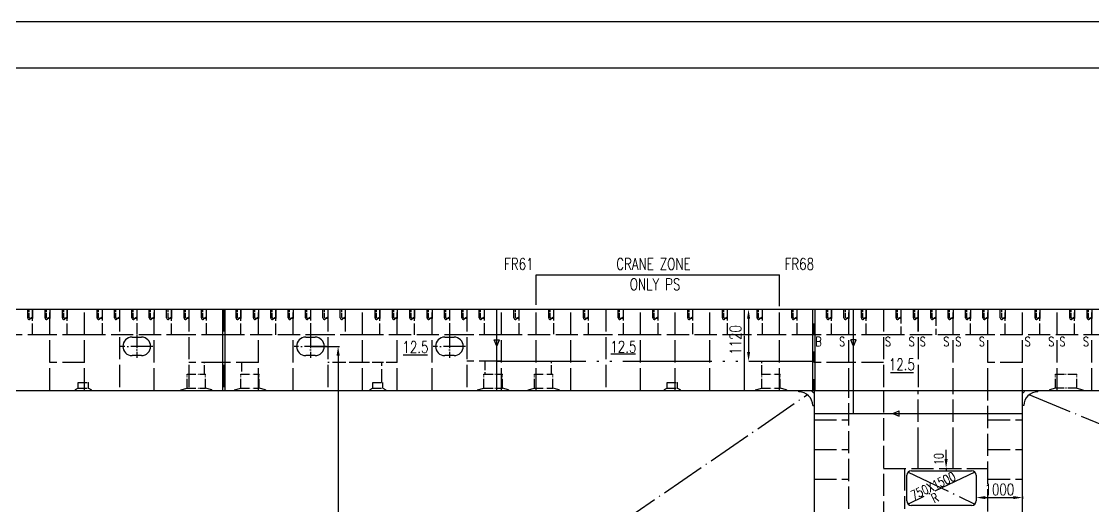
# Model space of a CAD drawing. Extents: x 373818 to 564480, y 322172 to 634257.
# Drawn here: x 457481 to 480630, y 485000 to 495477 of the extents above; entities that cross this region are included whole.
import ezdxf

# ---------------------------------------------------------------- set-up
doc = ezdxf.new("R2010")
doc.units = 0
doc.header["$LTSCALE"] = 40
doc.header["$MEASUREMENT"] = 0
for name, pattern in [('ACAD_ISO02W100', [15, 12, -3]), ('ACAD_ISO03W100', [30, 12, -18]), ('ACAD_ISO04W100', [30.5, 24, -3, 0.5, -3]), ('ACAD_ISO05W100', [34, 24, -3, 0.5, -3, 0.5, -3])]:
    doc.linetypes.add(name, pattern=pattern)
doc.layers.get('0').update_dxf_attribs({"linetype": 'CONTINUOUS'})
doc.layers.get('DEFPOINTS').update_dxf_attribs({"linetype": 'CONTINUOUS'})
for name, color, linetype in [('BT_ENG', 7, 'CONTINUOUS'), ('C-CEN', 4, 'ACAD_ISO04W100'), ('C-CON', 4, 'CONTINUOUS'), ('C-DAS', 4, 'ACAD_ISO02W100'), ('C-PH', 4, 'ACAD_ISO05W100'), ('Y-CON', 2, 'CONTINUOUS'), ('Y-DAS', 2, 'ACAD_ISO02W100'), ('Y-H', 2, 'ACAD_ISO03W100'), ('Y-PH', 2, 'ACAD_ISO05W100')]:
    doc.layers.add(name, color=color, linetype=linetype)
doc.styles.add('ROMANS', font='romans.shx', dxfattribs={"width": 0.75, "height": 250, "bigfont": 'hzdx.shx'})
doc.dimstyles.new('DM-100', dxfattribs={"dimscale": 0, "dimtxt": 250, "dimasz": 200, "dimexe": 30, "dimexo": 30, "dimgap": 50, "dimtad": 1, "dimdec": 0, "dimzin": 0, "dimdsep": 46, "dimtxsty": 'ROMANS', "dimcen": 0, "dimclrd": 1, "dimclre": 1, "dimclrt": 1, "dimadec": 0, "dimazin": 0, "dimtfac": 1, "dimtdec": 0, "dimtmove": 0, "dimatfit": 3, "dimfxl": 1, "dimtolj": 1, "dimtzin": 0, "dimarcsym": 0})

# ---------------------------------------------------------------- blocks, each defined once
blk = doc.blocks.new('*D27')
at = {"color": 1, "linetype": 'ByBlock', "transparency": 16777216}
for p, q in [((463751, 488460), (464349, 488460)), ((464319, 488260), (464319, 478960)), ((463751, 478760), (464349, 478760))]:
    blk.add_line(p, q, dxfattribs=at)
for points in [[(464286, 488260), (464353, 488260), (464319, 488460)], [(464286, 478960), (464353, 478960), (464319, 478760)]]:
    blk.add_solid(points, dxfattribs=at)
at = {"layer": 'DEFPOINTS', "color": 0, "linetype": 'ByBlock', "transparency": 16777216}
for p in [(463721, 488460), (463721, 478760), (464319, 478760)]:
    blk.add_point(p, dxfattribs=at)
at = {"color": 1, "linetype": 'ByBlock', "transparency": 16777216, "insert": (464144, 483610), "char_height": 250, "attachment_point": 5, "rotation": 90, "style": 'ROMANS'}
blk.add_mtext('\\A1;9700', dxfattribs=at)
blk = doc.blocks.new('A$C75882CA2')
at = {"layer": 'C-CON'}
for p, q in [((0, 57), (136, 114)), ((0, 57), (136, 0)), ((136, 0), (136, 114))]:
    blk.add_line(p, q, dxfattribs=at)
blk = doc.blocks.new('*D44')
at = {"color": 1, "linetype": 'ByBlock', "transparency": 16777216}
for p, q in [((479096, 485215), (479096, 485164)), ((478296, 485194), (478896, 485194))]:
    blk.add_line(p, q, dxfattribs=at)
for points in [[(478296, 485228), (478296, 485161), (478096, 485194)], [(478896, 485228), (478896, 485161), (479096, 485194)]]:
    blk.add_solid(points, dxfattribs=at)
at = {"layer": 'DEFPOINTS', "color": 0, "linetype": 'ByBlock', "transparency": 16777216}
for p in [(478096, 485368), (479096, 485245), (479096, 485194)]:
    blk.add_point(p, dxfattribs=at)
at = {"color": 1, "linetype": 'ByBlock', "transparency": 16777216, "insert": (478596, 485369), "char_height": 250, "attachment_point": 5, "style": 'ROMANS'}
blk.add_mtext('\\A1;1000', dxfattribs=at)
blk = doc.blocks.new('A$C771200ED')
at = {"layer": 'C-CON', "linetype": 'ACAD_ISO05W100', "ltscale": 0.2}
for p, q in [((135, 350), (535, 350)), ((135, 50), (135, 350)), ((535, 50), (535, 350)), ((0, 12), (135, 50)), ((0, 12), (0, 0)), ((135, 50), (535, 50)), ((670, 12), (535, 50)), ((670, 12), (670, 0))]:
    blk.add_line(p, q, dxfattribs=at)
blk = doc.blocks.new('0')
for p, q in [((-330, -30), (-330, 0)), ((-30, -330), (0, -330))]:
    blk.add_line(p, q)
blk.add_arc((-330, -330), 300, 0, 90)

msp = doc.modelspace()

# ---------------------------------------------------------------- linework, layer by layer
at = {"color": 2}
msp.add_line((417794.48, 494477.25), (562894.48, 494477.25), dxfattribs=at)
for p, q in [((468596.41, 489353.47), (468596.41, 490007.63)), ((473846.41, 489330.22), (473846.41, 490007.63)), ((457616.41, 489078.44), (457616.41, 489260.36)), ((457991.41, 489078.44), (457991.41, 489260.36)), ((458366.41, 489078.44), (458366.41, 489260.36)), ((459116.41, 489078.44), (459116.41, 489260.36)), ((459491.41, 489078.44), (459491.41, 489260.36)), ((459866.41, 489078.44), (459866.41, 489260.36)), ((460241.41, 489078.44), (460241.41, 489260.36)), ((460616.41, 489078.44), (460616.41, 489260.36)), ((460991.41, 489078.44), (460991.41, 489260.36)), ((461366.41, 489078.44), (461366.41, 489260.36)), ((461821.41, 489260.36), (461821.41, 487510.36)), ((461871.41, 489260.36), (461871.41, 487510.36)), ((462116.41, 489078.44), (462116.41, 489260.36)), ((462491.41, 489078.44), (462491.41, 489260.36)), ((462866.41, 489078.44), (462866.41, 489260.36)), ((463241.41, 489078.44), (463241.41, 489260.36)), ((463616.41, 489078.44), (463616.41, 489260.36)), ((463991.41, 489078.44), (463991.41, 489260.36)), ((464366.41, 489078.44), (464366.41, 489260.36)), ((465116.41, 489078.44), (465116.41, 489260.36)), ((465491.41, 489078.44), (465491.41, 489260.36)), ((465866.41, 489078.44), (465866.41, 489260.36)), ((466241.41, 489078.44), (466241.41, 489260.36)), ((466616.41, 489078.44), (466616.41, 489260.36)), ((466991.41, 489078.44), (466991.41, 489260.36)), ((467366.41, 489078.44), (467366.41, 489260.36)), ((468116.41, 489078.44), (468116.41, 489260.36)), ((468866.41, 489078.44), (468866.41, 489260.36)), ((469616.41, 489078.44), (469616.41, 489260.36)), ((470366.41, 489078.44), (470366.41, 489260.36)), ((471116.41, 489078.44), (471116.41, 489260.36)), ((471866.41, 489078.44), (471866.41, 489260.36)), ((472616.41, 489078.44), (472616.41, 489260.36)), ((473366.41, 489078.44), (473366.41, 489260.36)), ((474116.41, 489078.44), (474116.41, 489260.36)), ((474571.41, 487510.36), (474571.41, 489260.36)), ((474621.41, 487510.36), (474621.41, 489260.36)), ((474866.41, 489078.44), (474866.41, 489260.36)), ((475241.41, 489078.44), (475241.41, 489260.36)), ((475616.41, 489078.44), (475616.41, 489260.36)), ((476366.41, 489078.44), (476366.41, 489260.36)), ((476741.41, 489078.44), (476741.41, 489260.36)), ((477116.41, 489078.44), (477116.41, 489260.36)), ((477491.41, 489078.44), (477491.41, 489260.36)), ((477866.41, 489078.44), (477866.41, 489260.36)), ((478241.41, 489078.44), (478241.41, 489260.36)), ((478616.41, 489078.44), (478616.41, 489260.36)), ((479366.41, 489078.44), (479366.41, 489260.36)), ((480116.41, 489078.44), (480116.41, 489260.36)), ((480491.41, 489078.44), (480491.41, 489260.36)), ((459871.41, 488660.36), (460071.41, 488660.36)), ((463621.41, 488660.36), (463821.41, 488660.36)), ((466621.41, 488660.36), (466821.41, 488660.36)), ((460071.41, 488260.36), (459871.41, 488260.36)), ((463821.41, 488260.36), (463621.41, 488260.36)), ((466821.41, 488260.36), (466621.41, 488260.36)), ((476596.41, 485125.36), (476596.41, 485675.36)), ((476696.41, 485775.36), (477996.41, 485775.36)), ((478096.41, 485675.36), (478096.41, 485125.36)), ((477996.41, 485025.36), (476696.41, 485025.36))]:
    msp.add_line(p, q)
at = {"color": 1}
for p, q in [((467746.41, 487510.36), (467746.41, 489260.36)), ((475446.41, 487010.36), (475446.41, 489260.36)), ((474596.41, 487010.36), (479096.41, 487010.36))]:
    msp.add_line(p, q, dxfattribs=at)
at = {"color": 1, "linetype": 'ByBlock'}
for p, q in [((473181.12, 489060.36), (473181.12, 488340.36)), ((477446.76, 486025.36), (477446.76, 486225.36)), ((477446.76, 485825.36), (477446.76, 485775.36)), ((477446.76, 485825.36), (477446.76, 485775.36))]:
    msp.add_line(p, q, dxfattribs=at)
for centre, radius, start, end in [((457666.41, 489078.44), 50, 180, 220.300494), ((457647.35, 489062.27), 25, 220.300494, 355.621629), ((457671.41, 489085.36), 25, 180, 270), ((458041.41, 489078.44), 50, 180, 220.300494), ((458022.35, 489062.27), 25, 220.300494, 355.621629), ((458046.41, 489085.36), 25, 180, 270), ((458416.41, 489078.44), 50, 180, 220.300494), ((458397.35, 489062.27), 25, 220.300494, 355.621629), ((458421.41, 489085.36), 25, 180, 270), ((459166.41, 489078.44), 50, 180, 220.300494), ((459147.35, 489062.27), 25, 220.300494, 355.621629), ((459171.41, 489085.36), 25, 180, 270), ((459541.41, 489078.44), 50, 180, 220.300494), ((459522.35, 489062.27), 25, 220.300494, 355.621629), ((459546.41, 489085.36), 25, 180, 270), ((459916.41, 489078.44), 50, 180, 220.300494), ((459897.35, 489062.27), 25, 220.300494, 355.621629), ((459921.41, 489085.36), 25, 180, 270), ((460291.41, 489078.44), 50, 180, 220.300494), ((460272.35, 489062.27), 25, 220.300494, 355.621629), ((460296.41, 489085.36), 25, 180, 270), ((460666.41, 489078.44), 50, 180, 220.300494), ((460647.35, 489062.27), 25, 220.300494, 355.621629), ((460671.41, 489085.36), 25, 180, 270), ((461041.41, 489078.44), 50, 180, 220.300494), ((461022.35, 489062.27), 25, 220.300494, 355.621629), ((461046.41, 489085.36), 25, 180, 270), ((461416.41, 489078.44), 50, 180, 220.300494), ((461397.35, 489062.27), 25, 220.300494, 355.621629), ((461421.41, 489085.36), 25, 180, 270), ((462166.41, 489078.44), 50, 180, 220.300494), ((462147.35, 489062.27), 25, 220.300494, 355.621629), ((462171.41, 489085.36), 25, 180, 270), ((462541.41, 489078.44), 50, 180, 220.300494), ((462522.35, 489062.27), 25, 220.300494, 355.621629), ((462546.41, 489085.36), 25, 180, 270), ((462916.41, 489078.44), 50, 180, 220.300494), ((462897.35, 489062.27), 25, 220.300494, 355.621629), ((462921.41, 489085.36), 25, 180, 270), ((463291.41, 489078.44), 50, 180, 220.300494), ((463272.35, 489062.27), 25, 220.300494, 355.621629), ((463296.41, 489085.36), 25, 180, 270), ((463666.41, 489078.44), 50, 180, 220.300494), ((463647.35, 489062.27), 25, 220.300494, 355.621629), ((463671.41, 489085.36), 25, 180, 270), ((464041.41, 489078.44), 50, 180, 220.300494), ((464022.35, 489062.27), 25, 220.300494, 355.621629), ((464046.41, 489085.36), 25, 180, 270), ((464416.41, 489078.44), 50, 180, 220.300494), ((464397.35, 489062.27), 25, 220.300494, 355.621629), ((464421.41, 489085.36), 25, 180, 270), ((465166.41, 489078.44), 50, 180, 220.300494), ((465147.35, 489062.27), 25, 220.300494, 355.621629), ((465171.41, 489085.36), 25, 180, 270), ((465541.41, 489078.44), 50, 180, 220.300494), ((465522.35, 489062.27), 25, 220.300494, 355.621629), ((465546.41, 489085.36), 25, 180, 270), ((465916.41, 489078.44), 50, 180, 220.300494), ((465897.35, 489062.27), 25, 220.300494, 355.621629), ((465921.41, 489085.36), 25, 180, 270), ((466291.41, 489078.44), 50, 180, 220.300494), ((466272.35, 489062.27), 25, 220.300494, 355.621629), ((466296.41, 489085.36), 25, 180, 270), ((466666.41, 489078.44), 50, 180, 220.300494), ((466647.35, 489062.27), 25, 220.300494, 355.621629), ((466671.41, 489085.36), 25, 180, 270), ((467041.41, 489078.44), 50, 180, 220.300494), ((467022.35, 489062.27), 25, 220.300494, 355.621629), ((467046.41, 489085.36), 25, 180, 270), ((467416.41, 489078.44), 50, 180, 220.300494), ((467397.35, 489062.27), 25, 220.300494, 355.621629), ((467421.41, 489085.36), 25, 180, 270), ((468166.41, 489078.44), 50, 180, 220.300494), ((468147.35, 489062.27), 25, 220.300494, 355.621629), ((468171.41, 489085.36), 25, 180, 270), ((468916.41, 489078.44), 50, 180, 220.300494), ((468897.35, 489062.27), 25, 220.300494, 355.621629), ((468921.41, 489085.36), 25, 180, 270), ((469666.41, 489078.44), 50, 180, 220.300494), ((469647.35, 489062.27), 25, 220.300494, 355.621629), ((469671.41, 489085.36), 25, 180, 270), ((470416.41, 489078.44), 50, 180, 220.300494), ((470397.35, 489062.27), 25, 220.300494, 355.621629), ((470421.41, 489085.36), 25, 180, 270), ((471166.41, 489078.44), 50, 180, 220.300494), ((471147.35, 489062.27), 25, 220.300494, 355.621629), ((471171.41, 489085.36), 25, 180, 270), ((471916.41, 489078.44), 50, 180, 220.300494), ((471897.35, 489062.27), 25, 220.300494, 355.621629), ((471921.41, 489085.36), 25, 180, 270), ((472666.41, 489078.44), 50, 180, 220.300494), ((472647.35, 489062.27), 25, 220.300494, 355.621629), ((472671.41, 489085.36), 25, 180, 270), ((473416.41, 489078.44), 50, 180, 220.300494), ((473397.35, 489062.27), 25, 220.300494, 355.621629), ((473421.41, 489085.36), 25, 180, 270), ((474166.41, 489078.44), 50, 180, 220.300494), ((474147.35, 489062.27), 25, 220.300494, 355.621629), ((474171.41, 489085.36), 25, 180, 270), ((474916.41, 489078.44), 50, 180, 220.300494), ((474897.35, 489062.27), 25, 220.300494, 355.621629), ((474921.41, 489085.36), 25, 180, 270), ((475291.41, 489078.44), 50, 180, 220.300494), ((475272.35, 489062.27), 25, 220.300494, 355.621629), ((475296.41, 489085.36), 25, 180, 270), ((475666.41, 489078.44), 50, 180, 220.300494), ((475647.35, 489062.27), 25, 220.300494, 355.621629), ((475671.41, 489085.36), 25, 180, 270), ((476416.41, 489078.44), 50, 180, 220.300494), ((476397.35, 489062.27), 25, 220.300494, 355.621629), ((476421.41, 489085.36), 25, 180, 270), ((476791.41, 489078.44), 50, 180, 220.300494), ((476772.35, 489062.27), 25, 220.300494, 355.621629), ((476796.41, 489085.36), 25, 180, 270), ((477166.41, 489078.44), 50, 180, 220.300494), ((477147.35, 489062.27), 25, 220.300494, 355.621629), ((477171.41, 489085.36), 25, 180, 270), ((477541.41, 489078.44), 50, 180, 220.300494), ((477522.35, 489062.27), 25, 220.300494, 355.621629), ((477546.41, 489085.36), 25, 180, 270), ((477916.41, 489078.44), 50, 180, 220.300494), ((477897.35, 489062.27), 25, 220.300494, 355.621629), ((477921.41, 489085.36), 25, 180, 270), ((478291.41, 489078.44), 50, 180, 220.300494), ((478272.35, 489062.27), 25, 220.300494, 355.621629), ((478296.41, 489085.36), 25, 180, 270), ((478666.41, 489078.44), 50, 180, 220.300494), ((478647.35, 489062.27), 25, 220.300494, 355.621629), ((478671.41, 489085.36), 25, 180, 270), ((479416.41, 489078.44), 50, 180, 220.300494), ((479397.35, 489062.27), 25, 220.300494, 355.621629), ((479421.41, 489085.36), 25, 180, 270), ((480166.41, 489078.44), 50, 180, 220.300494), ((480147.35, 489062.27), 25, 220.300494, 355.621629), ((480171.41, 489085.36), 25, 180, 270), ((480541.41, 489078.44), 50, 180, 220.300494), ((480522.35, 489062.27), 25, 220.300494, 355.621629), ((480546.41, 489085.36), 25, 180, 270), ((459871.41, 488460.36), 200, 90, 270), ((460071.41, 488460.36), 200, 270, 90), ((463621.41, 488460.36), 200, 90, 270), ((463821.41, 488460.36), 200, 270, 90), ((466621.41, 488460.36), 200, 90, 270), ((466821.41, 488460.36), 200, 270, 90), ((474596.41, 487510.36), 50, 180, 270), ((479096.41, 487510.36), 50, 270, 0), ((476696.41, 485675.36), 100, 90, 180), ((477996.41, 485675.36), 100, 0, 90), ((476696.41, 485125.36), 100, 180, 270), ((477996.41, 485125.36), 100, 270, 0)]:
    msp.add_arc(centre, radius, start, end)
for points in [[(473147.78, 489060.36), (473214.45, 489060.36), (473181.12, 489260.36)], [(473147.78, 488340.36), (473214.45, 488340.36), (473181.12, 488140.36)], [(477413.42, 486025.36), (477480.09, 486025.36), (477446.76, 485825.36)]]:
    msp.add_solid(points, dxfattribs=at)
at = {"layer": 'BT_ENG'}
msp.add_line((415294.48, 495477.25), (563894.48, 495477.25), dxfattribs=at)
at = {"layer": 'C-CEN', "ltscale": 0.3}
for p, q in [((459971.41, 488710.36), (459971.41, 488210.36)), ((463721.41, 488710.36), (463721.41, 488210.36)), ((466721.41, 488710.36), (466721.41, 488210.36))]:
    msp.add_line(p, q, dxfattribs=at)
at = {"layer": 'C-CEN', "ltscale": 0.5}
for p, q in [((460321.41, 488460.36), (459621.41, 488460.36)), ((464071.41, 488460.36), (463371.41, 488460.36)), ((467071.41, 488460.36), (466371.41, 488460.36))]:
    msp.add_line(p, q, dxfattribs=at)
at = {"layer": 'C-CEN'}
for p, q in [((449242.14, 470103.62), (474450.69, 487417.09)), ((479234.28, 487422.49), (520948.89, 470102.24)), ((476625.7, 485746.07), (478067.12, 485054.65)), ((478067.12, 485746.07), (476625.7, 485054.65))]:
    msp.add_line(p, q, dxfattribs=at)
at = {"layer": 'C-CON'}
for p, q in [((468596.41, 490007.63), (473846.41, 490007.63)), ((465721.74, 488279.47), (466246.43, 488279.47)), ((476245.82, 487896.17), (476743.07, 487896.17))]:
    msp.add_line(p, q, dxfattribs=at)
at = {"layer": 'C-CON', "linetype": 'ACAD_ISO05W100', "ltscale": 0.2}
for p, q in [((473466.41, 487860.36), (473866.41, 487860.36)), ((473466.41, 487560.36), (473466.41, 487860.36)), ((473866.41, 487560.36), (473866.41, 487860.36)), ((479811.41, 487860.36), (480266.41, 487860.36)), ((479811.41, 487560.36), (479811.41, 487860.36)), ((480266.41, 487560.36), (480266.41, 487860.36)), ((458706.41, 487560.36), (458641.41, 487522.36)), ((458641.41, 487510.36), (458641.41, 487522.36)), ((458706.41, 487560.36), (458706.41, 487680.36)), ((458706.41, 487680.36), (458926.41, 487680.36)), ((458706.41, 487560.36), (458926.41, 487560.36)), ((458926.41, 487560.36), (458926.41, 487680.36)), ((458926.41, 487560.36), (458991.41, 487522.36)), ((458991.41, 487510.36), (458991.41, 487522.36)), ((465066.41, 487560.36), (465001.41, 487522.36)), ((465001.41, 487510.36), (465001.41, 487522.36)), ((465066.41, 487560.36), (465066.41, 487680.36)), ((465066.41, 487680.36), (465286.41, 487680.36)), ((465066.41, 487560.36), (465286.41, 487560.36)), ((465286.41, 487560.36), (465286.41, 487680.36)), ((465286.41, 487560.36), (465351.41, 487522.36)), ((465351.41, 487510.36), (465351.41, 487522.36)), ((471426.41, 487560.36), (471361.41, 487522.36)), ((471361.41, 487510.36), (471361.41, 487522.36)), ((471426.41, 487560.36), (471426.41, 487680.36)), ((471426.41, 487680.36), (471646.41, 487680.36)), ((471426.41, 487560.36), (471646.41, 487560.36)), ((471646.41, 487560.36), (471646.41, 487680.36)), ((471646.41, 487560.36), (471711.41, 487522.36)), ((471711.41, 487510.36), (471711.41, 487522.36)), ((473331.41, 487522.36), (473466.41, 487560.36)), ((473331.41, 487522.36), (473331.41, 487510.36)), ((473466.41, 487560.36), (473866.41, 487560.36)), ((474001.41, 487522.36), (473866.41, 487560.36)), ((474001.41, 487522.36), (474001.41, 487510.36)), ((479811.41, 487560.36), (479676.41, 487522.36)), ((479676.41, 487522.36), (479676.41, 487510.36)), ((480266.41, 487560.36), (479811.41, 487560.36)), ((480266.41, 487560.36), (480401.41, 487522.36)), ((480401.41, 487522.36), (480401.41, 487510.36))]:
    msp.add_line(p, q, dxfattribs=at)
at = {"layer": 'C-DAS', "ltscale": 0.2}
for p, q in [((457646.41, 489085.36), (457646.41, 489260.36)), ((458021.41, 489085.36), (458021.41, 489260.36)), ((458396.41, 489085.36), (458396.41, 489260.36)), ((459146.41, 489085.36), (459146.41, 489260.36)), ((459521.41, 489085.36), (459521.41, 489260.36)), ((459896.41, 489085.36), (459896.41, 489260.36)), ((460271.41, 489085.36), (460271.41, 489260.36)), ((460646.41, 489085.36), (460646.41, 489260.36)), ((461021.41, 489085.36), (461021.41, 489260.36)), ((461396.41, 489085.36), (461396.41, 489260.36)), ((462146.41, 489085.36), (462146.41, 489260.36)), ((462521.41, 489085.36), (462521.41, 489260.36)), ((462896.41, 489085.36), (462896.41, 489260.36)), ((463271.41, 489085.36), (463271.41, 489260.36)), ((463646.41, 489085.36), (463646.41, 489260.36)), ((464021.41, 489085.36), (464021.41, 489260.36)), ((464396.41, 489085.36), (464396.41, 489260.36)), ((465146.41, 489085.36), (465146.41, 489260.36)), ((465521.41, 489085.36), (465521.41, 489260.36)), ((465896.41, 489085.36), (465896.41, 489260.36)), ((466271.41, 489085.36), (466271.41, 489260.36)), ((466646.41, 489085.36), (466646.41, 489260.36)), ((467021.41, 489085.36), (467021.41, 489260.36)), ((467396.41, 489085.36), (467396.41, 489260.36)), ((468146.41, 489085.36), (468146.41, 489260.36)), ((468896.41, 489085.36), (468896.41, 489260.36)), ((469646.41, 489085.36), (469646.41, 489260.36)), ((470396.41, 489085.36), (470396.41, 489260.36)), ((471146.41, 489085.36), (471146.41, 489260.36)), ((471896.41, 489085.36), (471896.41, 489260.36)), ((472646.41, 489085.36), (472646.41, 489260.36)), ((473396.41, 489085.36), (473396.41, 489260.36)), ((474146.41, 489085.36), (474146.41, 489260.36)), ((474896.41, 489085.36), (474896.41, 489260.36)), ((475271.41, 489085.36), (475271.41, 489260.36)), ((475646.41, 489085.36), (475646.41, 489260.36)), ((476396.41, 489085.36), (476396.41, 489260.36)), ((476771.41, 489085.36), (476771.41, 489260.36)), ((477146.41, 489085.36), (477146.41, 489260.36)), ((477521.41, 489085.36), (477521.41, 489260.36)), ((477896.41, 489085.36), (477896.41, 489260.36)), ((478271.41, 489085.36), (478271.41, 489260.36)), ((478646.41, 489085.36), (478646.41, 489260.36)), ((479396.41, 489085.36), (479396.41, 489260.36)), ((480146.41, 489085.36), (480146.41, 489260.36)), ((480521.41, 489085.36), (480521.41, 489260.36))]:
    msp.add_line(p, q, dxfattribs=at)
at = {"layer": 'C-DAS'}
for p, q in [((458096.41, 487510.36), (458096.41, 489260.36)), ((459596.41, 489260.36), (459596.41, 487510.36)), ((460346.41, 487510.36), (460346.41, 489260.36)), ((461096.41, 489260.36), (461096.41, 487510.36)), ((462596.41, 487510.36), (462596.41, 489260.36)), ((463346.41, 487510.36), (463346.41, 489260.36)), ((464096.41, 489260.36), (464096.41, 487510.36)), ((465596.41, 487510.36), (465596.41, 489260.36)), ((466346.41, 487510.36), (466346.41, 489260.36)), ((467096.41, 489260.36), (467096.41, 487510.36)), ((468596.41, 487510.36), (468596.41, 489260.36)), ((469346.41, 487510.36), (469346.41, 489260.36)), ((470096.41, 489260.36), (470096.41, 487510.36)), ((471596.41, 487510.36), (471596.41, 489260.36)), ((472346.41, 487510.36), (472346.41, 489260.36)), ((473096.41, 487510.36), (473096.41, 489260.36)), ((475346.41, 487510.36), (475346.41, 489260.36)), ((476846.41, 489260.36), (476846.41, 487510.36)), ((476846.41, 488780.36), (476846.41, 489210.36)), ((477596.41, 487510.36), (477596.41, 489260.36)), ((478346.41, 487510.36), (478346.41, 489260.36)), ((480596.41, 487510.36), (480596.41, 489260.36)), ((458096.41, 488710.36), (455846.41, 488710.36)), ((461096.41, 488710.36), (458846.41, 488710.36)), ((464096.41, 488710.36), (461846.41, 488710.36)), ((467096.41, 488710.36), (464846.41, 488710.36)), ((470096.41, 488710.36), (467846.41, 488710.36)), ((473096.41, 488710.36), (470846.41, 488710.36)), ((474596.41, 488710.36), (473846.41, 488710.36)), ((475346.41, 488710.36), (474571.41, 488710.36)), ((478346.41, 488710.36), (476096.41, 488710.36)), ((482096.41, 488710.36), (479096.41, 488710.36)), ((462596.41, 488110.36), (461846.41, 488110.36)), ((475346.41, 484950.36), (475346.41, 487510.36)), ((476096.41, 487510.36), (476096.41, 470010.36)), ((476846.41, 486230.36), (476846.41, 487510.36)), ((477596.41, 486230.36), (477596.41, 487510.36)), ((478346.41, 483093.36), (478346.41, 487510.36)), ((476846.41, 485825.36), (476846.41, 486230.36)), ((477596.41, 485825.36), (477596.41, 486230.36)), ((476096.41, 485825.36), (478346.41, 485825.36)), ((476546.41, 485825.36), (476546.41, 484950.36))]:
    msp.add_line(p, q, dxfattribs=at)
at = {"layer": 'C-DAS', "ltscale": 0.7}
msp.add_line((473096.41, 487510.36), (473096.41, 489260.36), dxfattribs=at)
at = {"layer": 'C-DAS', "ltscale": 0.5}
msp.add_line((465596.41, 488110.36), (464846.41, 488110.36), dxfattribs=at)
at = {"layer": 'C-PH'}
msp.add_line((470739.75, 488291.88), (470206.38, 488291.88), dxfattribs=at)
at = {"layer": 'DEFPOINTS', "color": 0, "linetype": 'ByBlock'}
for p in [(473181.12, 489260.36), (473181.12, 488140.36), (473181.12, 488140.36), (477596.41, 485825.36)]:
    msp.add_point(p, dxfattribs=at)
at = {"layer": 'Y-CON'}
for p, q in [((449096.41, 487510.36), (521096.41, 487510.36)), ((474596.41, 487510.36), (474596.41, 470010.36)), ((479096.41, 470010.36), (479096.41, 487510.36))]:
    msp.add_line(p, q, dxfattribs=at)
for points in [[(456996.41, 489260.36), (463496.41, 489260.36), (474096.41, 489260.36), (513496.41, 489260.36)], [(457721.41, 489260.36), (457721.41, 489060.36), (457671.41, 489060.36), (457721.41, 489100.36)], [(458096.41, 489260.36), (458096.41, 489060.36), (458046.41, 489060.36), (458096.41, 489100.36)], [(458471.41, 489260.36), (458471.41, 489060.36), (458421.41, 489060.36), (458471.41, 489100.36)], [(459221.41, 489260.36), (459221.41, 489060.36), (459171.41, 489060.36), (459221.41, 489100.36)], [(459596.41, 489260.36), (459596.41, 489060.36), (459546.41, 489060.36), (459596.41, 489100.36)], [(459971.41, 489260.36), (459971.41, 489060.36), (459921.41, 489060.36), (459971.41, 489100.36)], [(460346.41, 489260.36), (460346.41, 489060.36), (460296.41, 489060.36), (460346.41, 489100.36)], [(460721.41, 489260.36), (460721.41, 489060.36), (460671.41, 489060.36), (460721.41, 489100.36)], [(461096.41, 489260.36), (461096.41, 489060.36), (461046.41, 489060.36), (461096.41, 489100.36)], [(461471.41, 489260.36), (461471.41, 489060.36), (461421.41, 489060.36), (461471.41, 489100.36)], [(462221.41, 489260.36), (462221.41, 489060.36), (462171.41, 489060.36), (462221.41, 489100.36)], [(462596.41, 489260.36), (462596.41, 489060.36), (462546.41, 489060.36), (462596.41, 489100.36)], [(462971.41, 489260.36), (462971.41, 489060.36), (462921.41, 489060.36), (462971.41, 489100.36)], [(463346.41, 489260.36), (463346.41, 489060.36), (463296.41, 489060.36), (463346.41, 489100.36)], [(463721.41, 489260.36), (463721.41, 489060.36), (463671.41, 489060.36), (463721.41, 489100.36)], [(464096.41, 489260.36), (464096.41, 489060.36), (464046.41, 489060.36), (464096.41, 489100.36)], [(464471.41, 489260.36), (464471.41, 489060.36), (464421.41, 489060.36), (464471.41, 489100.36)], [(465221.41, 489260.36), (465221.41, 489060.36), (465171.41, 489060.36), (465221.41, 489100.36)], [(465596.41, 489260.36), (465596.41, 489060.36), (465546.41, 489060.36), (465596.41, 489100.36)], [(465971.41, 489260.36), (465971.41, 489060.36), (465921.41, 489060.36), (465971.41, 489100.36)], [(466346.41, 489260.36), (466346.41, 489060.36), (466296.41, 489060.36), (466346.41, 489100.36)], [(466721.41, 489260.36), (466721.41, 489060.36), (466671.41, 489060.36), (466721.41, 489100.36)], [(467096.41, 489260.36), (467096.41, 489060.36), (467046.41, 489060.36), (467096.41, 489100.36)], [(467471.41, 489260.36), (467471.41, 489060.36), (467421.41, 489060.36), (467471.41, 489100.36)], [(468221.41, 489260.36), (468221.41, 489060.36), (468171.41, 489060.36), (468221.41, 489100.36)], [(468971.41, 489260.36), (468971.41, 489060.36), (468921.41, 489060.36), (468971.41, 489100.36)], [(469721.41, 489260.36), (469721.41, 489060.36), (469671.41, 489060.36), (469721.41, 489100.36)], [(470471.41, 489260.36), (470471.41, 489060.36), (470421.41, 489060.36), (470471.41, 489100.36)], [(471221.41, 489260.36), (471221.41, 489060.36), (471171.41, 489060.36), (471221.41, 489100.36)], [(471971.41, 489260.36), (471971.41, 489060.36), (471921.41, 489060.36), (471971.41, 489100.36)], [(472721.41, 489260.36), (472721.41, 489060.36), (472671.41, 489060.36), (472721.41, 489100.36)], [(473471.41, 489260.36), (473471.41, 489060.36), (473421.41, 489060.36), (473471.41, 489100.36)], [(474221.41, 489260.36), (474221.41, 489060.36), (474171.41, 489060.36), (474221.41, 489100.36)], [(474971.41, 489260.36), (474971.41, 489060.36), (474921.41, 489060.36), (474971.41, 489100.36)], [(475346.41, 489260.36), (475346.41, 489060.36), (475296.41, 489060.36), (475346.41, 489100.36)], [(475721.41, 489260.36), (475721.41, 489060.36), (475671.41, 489060.36), (475721.41, 489100.36)], [(476471.41, 489260.36), (476471.41, 489060.36), (476421.41, 489060.36), (476471.41, 489100.36)], [(476846.41, 489260.36), (476846.41, 489060.36), (476796.41, 489060.36), (476846.41, 489100.36)], [(477221.41, 489260.36), (477221.41, 489060.36), (477171.41, 489060.36), (477221.41, 489100.36)], [(477596.41, 489260.36), (477596.41, 489060.36), (477546.41, 489060.36), (477596.41, 489100.36)], [(477971.41, 489260.36), (477971.41, 489060.36), (477921.41, 489060.36), (477971.41, 489100.36)], [(478346.41, 489260.36), (478346.41, 489060.36), (478296.41, 489060.36), (478346.41, 489100.36)], [(478721.41, 489260.36), (478721.41, 489060.36), (478671.41, 489060.36), (478721.41, 489100.36)], [(479471.41, 489260.36), (479471.41, 489060.36), (479421.41, 489060.36), (479471.41, 489100.36)], [(480221.41, 489260.36), (480221.41, 489060.36), (480171.41, 489060.36), (480221.41, 489100.36)], [(480596.41, 489260.36), (480596.41, 489060.36), (480546.41, 489060.36), (480596.41, 489100.36)]]:
    msp.add_lwpolyline(points, dxfattribs=at)
at = {"layer": 'Y-DAS', "ltscale": 0.5}
for p, q in [((457721.41, 488710.36), (457721.41, 489260.36)), ((458471.41, 488710.36), (458471.41, 489260.36)), ((459221.41, 489260.36), (459221.41, 488710.36)), ((459971.41, 489260.36), (459971.41, 488710.36)), ((460721.41, 488710.36), (460721.41, 489260.36)), ((461471.41, 489260.36), (461471.41, 488710.36)), ((462221.41, 488710.36), (462221.41, 489260.36)), ((462971.41, 488710.36), (462971.41, 489260.36)), ((463721.41, 489260.36), (463721.41, 488710.36)), ((465221.41, 488710.36), (465221.41, 489260.36)), ((465971.41, 488710.36), (465971.41, 489260.36)), ((466721.41, 489260.36), (466721.41, 488710.36)), ((467471.41, 489260.36), (467471.41, 488710.36)), ((468221.41, 489260.36), (468221.41, 488710.36)), ((468971.41, 489260.36), (468971.41, 488710.36)), ((469721.41, 489260.36), (469721.41, 488710.36)), ((470471.41, 489260.36), (470471.41, 488710.36)), ((471221.41, 489260.36), (471221.41, 488710.36)), ((471971.41, 489260.36), (471971.41, 488710.36)), ((472721.41, 489260.36), (472721.41, 488710.36)), ((473471.41, 489260.36), (473471.41, 488710.36)), ((474221.41, 489260.36), (474221.41, 488710.36)), ((474971.41, 488710.36), (474971.41, 489260.36)), ((475721.41, 488710.36), (475721.41, 489260.36)), ((476471.41, 489190.36), (476471.41, 488710.36)), ((477221.41, 489140.36), (477221.41, 488710.36)), ((477971.41, 488710.36), (477971.41, 489190.36)), ((478721.41, 488710.36), (478721.41, 489190.36)), ((479471.41, 488710.36), (479471.41, 489190.36)), ((480221.41, 488710.36), (480221.41, 489190.36))]:
    msp.add_line(p, q, dxfattribs=at)
at = {"layer": 'Y-DAS'}
for p, q in [((458846.41, 487510.36), (458846.41, 489260.36)), ((464471.41, 489260.36), (464471.41, 488710.36)), ((464846.41, 487510.36), (464846.41, 489260.36)), ((467846.41, 487510.36), (467846.41, 489260.36)), ((470846.41, 487510.36), (470846.41, 489260.36)), ((473846.41, 487510.36), (473846.41, 489260.36)), ((476096.41, 489260.36), (476096.41, 487510.36)), ((479096.41, 487510.36), (479096.41, 489260.36)), ((479846.41, 487510.36), (479846.41, 489260.36)), ((458846.41, 488710.36), (458096.41, 488710.36)), ((461846.41, 488710.36), (461096.41, 488710.36)), ((464846.41, 488710.36), (464096.41, 488710.36)), ((467846.41, 488710.36), (467096.41, 488710.36)), ((470846.41, 488710.36), (470096.41, 488710.36)), ((473846.41, 488710.36), (473096.41, 488710.36)), ((476096.41, 488710.36), (475346.41, 488710.36)), ((479096.41, 488710.36), (478346.41, 488710.36)), ((458846.41, 488110.36), (458096.41, 488110.36)), ((461846.41, 488110.36), (461096.41, 488110.36)), ((467846.41, 488140.36), (467096.41, 488140.36)), ((475346.41, 488110.36), (474596.41, 488110.36)), ((476096.41, 488110.36), (475346.41, 488110.36)), ((479096.41, 488110.36), (478346.41, 488110.36)), ((474596.41, 486870.36), (475346.41, 486870.36)), ((478346.41, 486870.36), (479096.41, 486870.36)), ((474596.41, 486230.36), (475346.41, 486230.36)), ((478346.41, 486230.36), (479096.41, 486230.36)), ((474596.41, 485590.36), (475346.41, 485590.36)), ((478346.41, 485590.36), (479096.41, 485590.36))]:
    msp.add_line(p, q, dxfattribs=at)
at = {"layer": 'Y-DAS', "ltscale": 0.4}
for p, q in [((461436.41, 487860.36), (461436.41, 488110.28)), ((462236.41, 488110.28), (462236.41, 487860.36)), ((467486.41, 488140.28), (467486.41, 487860.36)), ((468922.86, 487860.36), (468922.86, 488140.36)), ((473466.41, 487860.36), (473466.41, 488140.36))]:
    msp.add_line(p, q, dxfattribs=at)
at = {"layer": 'Y-DAS', "ltscale": 0.6}
for p, q in [((464846.41, 488110.36), (464096.41, 488110.36)), ((465261.41, 487680.36), (465261.41, 488110.36))]:
    msp.add_line(p, q, dxfattribs=at)
at = {"layer": 'Y-H'}
msp.add_line((461846.41, 489260.36), (461846.41, 487510.36), dxfattribs=at)
at = {"layer": 'Y-H', "ltscale": 0.5}
msp.add_line((474596.41, 487510.36), (474596.41, 489260.36), dxfattribs=at)
at = {"layer": 'Y-PH', "ltscale": 2}
msp.add_line((467746.41, 488140.36), (474596.41, 488140.36), dxfattribs=at)

# ---------------------------------------------------------------- block references
for name, p in [('A$C771200ED', (460921.41, 487510.36)), ('A$C771200ED', (462081.41, 487510.36)), ('A$C771200ED', (467331.41, 487510.36)), ('A$C771200ED', (468421.41, 487510.36)), ('0', (474596.41, 487510.36))]:
    msp.add_blockref(name, p)
at = {"rotation": 90}
msp.add_blockref('0', (479096.41, 487510.36), dxfattribs=at)
at = {"layer": 'C-CON', "xscale": -1, "rotation": 270}
msp.add_blockref('A$C75882CA2', (467689.17, 488464.46), dxfattribs=at)
at = {"layer": 'C-CON', "rotation": 90}
msp.add_blockref('A$C75882CA2', (475503.65, 488464.46), dxfattribs=at)
at = {"layer": 'C-CON'}
msp.add_blockref('A$C75882CA2', (476296.05, 486953.12), dxfattribs=at)

# ---------------------------------------------------------------- texts
at = {"char_height": 250, "width": 4189.5335, "attachment_point": 1, "style": 'ROMANS'}
for s, insert in [('FR61', (467904.52, 490363.31)), ('CRANE ZONE', (470323.85, 490363.31)), ('FR68', (473959.56, 490363.31)), ('ONLY PS', (470615.91, 489925.9)), ('12.5', (465707.09, 488568.95)), ('12.5', (470196.53, 488575.09)), ('12.5', (476210.74, 488195.51))]:
    msp.add_mtext(s, dxfattribs=dict(at, insert=insert))
at = {"color": 1, "linetype": 'ByBlock', "style": 'ROMANS'}
for s, insert, char_height, attachment_point, rotation in [('\\A1;1120', (472900, 488919.39), 250, 6, 90), ('\\A1;10', (477289.01, 486026.11), 200, 5, 90), ('750X1500', (477164.8, 485448.32), 200, 5, 25.521544), ('R', (477202.86, 485187.72), 200, 5, 25.521544)]:
    msp.add_mtext(s, dxfattribs=dict(at, insert=insert, char_height=char_height, attachment_point=attachment_point, rotation=rotation))
at = {"char_height": 200, "attachment_point": 5, "style": 'ROMANS'}
for s, insert in [('B', (474692.66, 488563.41)), ('S', (475201.77, 488563.41)), ('S', (476192.66, 488563.41)), ('S', (476701.77, 488563.41)), ('S', (476942.66, 488563.41)), ('S', (477451.77, 488563.41)), ('S', (477709.19, 488563.41)), ('S', (478218.3, 488563.41)), ('S', (479209.19, 488563.41)), ('S', (479718.3, 488563.41)), ('S', (479959.19, 488563.41)), ('S', (480468.3, 488563.41))]:
    msp.add_mtext(s, dxfattribs=dict(at, insert=insert))

# ---------------------------------------------------------------- dimensions: what is measured, and where the dimension line sits
dim = msp.add_linear_dim(base=(464319.42, 478760.36), p1=(463721.41, 488460.36), p2=(463721.41, 478760.36), angle=90, dimstyle='DM-100', override={"dimscale": 1, "dimtmove": 1})
dim.commit()
dim.dimension.update_dxf_attribs({"geometry": '*D27', "text_midpoint": (464144.42, 483610.36)})
dim = msp.add_linear_dim(base=(479096.41, 485194.18), p1=(478096.41, 485368.39), p2=(479096.41, 485245.23), dimstyle='DM-100', override={"dimscale": 1, "dimse1": 1, "dimtmove": 1})
dim.commit()
dim.dimension.update_dxf_attribs({"geometry": '*D44', "text_midpoint": (478596.41, 485369.18)})

doc.saveas('drawing.dxf')
